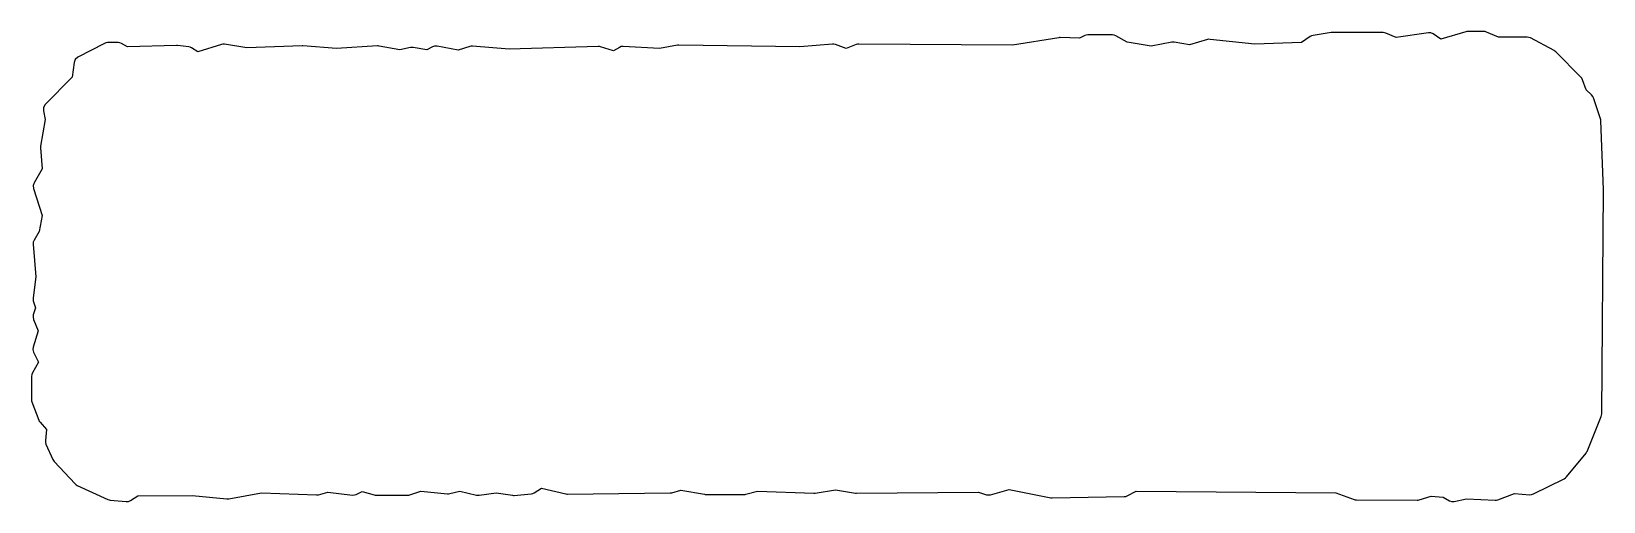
# Model space of a CAD drawing. Header units: millimetres. Extents: x 0 to 225, y 0 to 67.
import ezdxf

# ---------------------------------------------------------------- set-up
doc = ezdxf.new("R2010")
doc.units = ezdxf.units.MM
doc.layers.add('POCKET', color=7, linetype='Continuous')

msp = doc.modelspace()

# ---------------------------------------------------------------- linework, layer by layer
at = {"layer": 'POCKET'}
for p, q in [((10.44, 65.59), (6.64, 63.6)), ((10.67, 65.67), (10.44, 65.59)), ((10.91, 65.7), (10.67, 65.67)), ((12.41, 65.7), (10.91, 65.7)), ((12.65, 65.67), (12.41, 65.7)), ((12.89, 65.58), (12.65, 65.67)), ((13.75, 65.1), (12.89, 65.58)), ((27.21, 65.42), (23.84, 64.37)), ((27.43, 65.46), (27.21, 65.42)), ((27.66, 65.46), (27.43, 65.46)), ((30.86, 64.96), (27.66, 65.46)), ((92.52, 65.31), (89.94, 64.84)), ((92.62, 65.33), (92.52, 65.31)), ((92.72, 65.33), (92.62, 65.33)), ((110.07, 65.09), (92.72, 65.33)), ((114.72, 65.48), (110.07, 65.09)), ((114.94, 65.47), (114.72, 65.48)), ((115.15, 65.42), (114.94, 65.47)), ((116.7, 64.85), (115.15, 65.42)), ((118.14, 65.41), (116.7, 64.85)), ((118.33, 65.46), (118.14, 65.41)), ((118.51, 65.48), (118.33, 65.46)), ((140.53, 65.33), (118.51, 65.48)), ((147.15, 66.4), (140.53, 65.33)), ((147.24, 66.41), (147.15, 66.4)), ((147.34, 66.41), (147.24, 66.41)), ((150.09, 66.32), (147.34, 66.41)), ((150.86, 66.7), (150.09, 66.32)), ((151.08, 66.78), (150.86, 66.7)), ((151.31, 66.81), (151.08, 66.78)), ((154.81, 66.8), (151.31, 66.81)), ((155.06, 66.77), (154.81, 66.8)), ((155.3, 66.67), (155.06, 66.77)), ((156.94, 65.75), (155.3, 66.67)), ((160.39, 65.2), (156.94, 65.75)), ((163.32, 65.76), (160.39, 65.2)), ((163.5, 65.78), (163.32, 65.76)), ((163.67, 65.77), (163.5, 65.78)), ((165.85, 65.4), (163.67, 65.77)), ((168.43, 66.13), (165.85, 65.4)), ((168.62, 66.17), (168.43, 66.13)), ((168.82, 66.16), (168.62, 66.17)), ((175.24, 65.46), (168.82, 66.16)), ((181.89, 65.73), (175.24, 65.46)), ((183.16, 66.57), (181.89, 65.73)), ((183.35, 66.67), (183.16, 66.57)), ((183.56, 66.73), (183.35, 66.67)), ((186.16, 67.12), (183.56, 66.73)), ((186.23, 67.13), (186.16, 67.12)), ((186.31, 67.13), (186.23, 67.13)), ((193.61, 67.12), (186.31, 67.13)), ((193.81, 67.1), (193.61, 67.12)), ((193.99, 67.04), (193.81, 67.1)), ((195.44, 66.44), (193.99, 67.04)), ((200.07, 67.09), (195.44, 66.44)), ((200.43, 67.08), (200.07, 67.09)), ((200.77, 66.93), (200.43, 67.08)), ((201.87, 66.19), (200.77, 66.93)), ((205.42, 67.25), (201.87, 66.19)), ((205.57, 67.28), (205.42, 67.25)), ((205.71, 67.29), (205.57, 67.28)), ((208.01, 67.29), (205.71, 67.29)), ((208.21, 67.27), (208.01, 67.29)), ((208.4, 67.21), (208.21, 67.27)), ((210.11, 66.48), (208.4, 67.21)), ((214.21, 66.47), (210.11, 66.48)), ((214.45, 66.44), (214.21, 66.47)), ((214.68, 66.36), (214.45, 66.44)), ((218.07, 64.55), (214.68, 66.36)), ((6.28, 63.28), (6.11, 62.84)), ((6.64, 63.6), (6.28, 63.28)), ((20.78, 65.28), (13.75, 65.1)), ((20.86, 65.28), (20.78, 65.28)), ((20.93, 65.27), (20.86, 65.28)), ((22.53, 65.07), (20.93, 65.27)), ((22.74, 65.02), (22.53, 65.07)), ((22.93, 64.93), (22.74, 65.02)), ((23.84, 64.37), (22.93, 64.93)), ((38.77, 65.24), (30.86, 64.96)), ((38.83, 65.24), (38.77, 65.24)), ((38.89, 65.24), (38.83, 65.24)), ((43.71, 64.84), (38.89, 65.24)), ((49.54, 65.22), (43.71, 64.84)), ((49.67, 65.22), (49.54, 65.22)), ((49.79, 65.2), (49.67, 65.22)), ((52.78, 64.64), (49.79, 65.2)), ((54.28, 64.98), (52.78, 64.64)), ((54.48, 65.01), (54.28, 64.98)), ((54.68, 65), (54.48, 65.01)), ((56.63, 64.65), (54.68, 65)), ((57.43, 65.08), (56.63, 64.65)), ((57.75, 65.19), (57.43, 65.08)), ((58.09, 65.19), (57.75, 65.19)), ((61.14, 64.62), (58.09, 65.19)), ((62.81, 65.15), (61.14, 64.62)), ((62.99, 65.19), (62.81, 65.15)), ((63.18, 65.19), (62.99, 65.19)), ((68.43, 64.78), (63.18, 65.19)), ((81.18, 65.15), (68.43, 64.78)), ((81.34, 65.14), (81.18, 65.15)), ((81.5, 65.11), (81.34, 65.14)), ((83.38, 64.53), (81.5, 65.11)), ((84.2, 65.01), (83.38, 64.53)), ((84.47, 65.12), (84.2, 65.01)), ((84.76, 65.14), (84.47, 65.12)), ((89.94, 64.84), (84.76, 65.14)), ((218.2, 64.47), (218.07, 64.55)), ((218.31, 64.37), (218.2, 64.47)), ((221.9, 60.76), (218.31, 64.37)), ((6.11, 62.84), (5.85, 60.77)), ((5.85, 60.77), (1.97, 56.82)), ((222.04, 60.59), (221.9, 60.76)), ((222.14, 60.39), (222.04, 60.59)), ((222.65, 58.93), (222.14, 60.39)), ((223.46, 58.2), (222.65, 58.93)), ((1.73, 56.4), (1.71, 55.91)), ((1.97, 56.82), (1.73, 56.4)), ((223.63, 58), (223.46, 58.2)), ((223.74, 57.77), (223.63, 58)), ((224.73, 54.77), (223.74, 57.77)), ((1.97, 54.7), (1.29, 50.89)), ((1.71, 55.91), (1.97, 54.7)), ((224.77, 54.63), (224.73, 54.77)), ((224.78, 54.49), (224.77, 54.63)), ((225.16, 44.69), (224.78, 54.49)), ((1.29, 50.89), (1.28, 50.76)), ((1.28, 50.76), (1.28, 50.63)), ((1.28, 50.63), (1.55, 47.64)), ((1.55, 47.64), (0.39, 45.62)), ((0.39, 45.62), (0.27, 45.23)), ((0.27, 45.23), (0.31, 44.82)), ((0.31, 44.82), (1.53, 40.96)), ((224.9, 12.54), (225.16, 44.64)), ((225.16, 44.67), (225.16, 44.69)), ((225.16, 44.64), (225.16, 44.67)), ((1.53, 40.96), (1.1, 38.67)), ((1.1, 38.67), (0.38, 37.42)), ((0.27, 37.14), (0.25, 36.84)), ((0.25, 36.84), (0.63, 32.15)), ((0.38, 37.42), (0.27, 37.14)), ((0.63, 32.15), (0.24, 29.15)), ((0.24, 29.15), (0.23, 28.94)), ((0.23, 28.94), (0.27, 28.73)), ((0.27, 28.73), (0.58, 27.72)), ((0.58, 27.72), (0.27, 26.72)), ((0.27, 26.72), (0.23, 26.37)), ((0.23, 26.37), (0.3, 26.04)), ((0.3, 26.04), (0.96, 24.46)), ((0.96, 24.46), (0.26, 22.11)), ((0.26, 22.11), (0.22, 21.75)), ((0.22, 21.75), (0.31, 21.4)), ((0.31, 21.4), (0.99, 19.96)), ((0.04, 18.17), (0.01, 17.92)), ((0.13, 18.41), (0.04, 18.17)), ((0.99, 19.96), (0.13, 18.41)), ((0.01, 17.92), (0, 14.62)), ((0, 14.62), (0.02, 14.44)), ((0.02, 14.44), (0.07, 14.27)), ((0.07, 14.27), (1.06, 11.66)), ((1.06, 11.66), (1.13, 11.51)), ((1.13, 11.51), (1.23, 11.37)), ((1.23, 11.37), (2.15, 10.29)), ((222.81, 7.18), (224.82, 12.18)), ((224.82, 12.18), (224.88, 12.36)), ((224.88, 12.36), (224.9, 12.54)), ((2.15, 10.29), (1.99, 8.72)), ((1.99, 8.72), (2, 8.46)), ((2, 8.46), (2.08, 8.21)), ((2.08, 8.21), (3.07, 6)), ((219.85, 3.53), (222.66, 6.92)), ((222.66, 6.92), (222.74, 7.05)), ((222.74, 7.05), (222.81, 7.18)), ((3.07, 6), (3.15, 5.86)), ((3.15, 5.86), (3.25, 5.73)), ((3.25, 5.73), (6.24, 2.53)), ((6.24, 2.53), (6.39, 2.4)), ((6.39, 2.4), (6.56, 2.3)), ((6.56, 2.3), (10.96, 0.29)), ((215.12, 1.08), (219.52, 3.27)), ((219.52, 3.27), (219.7, 3.38)), ((219.7, 3.38), (219.85, 3.53)), ((10.96, 0.29), (11.12, 0.23)), ((11.12, 0.23), (11.28, 0.2)), ((11.28, 0.2), (13.58, 0)), ((13.58, 0), (13.9, 0.02)), ((13.9, 0.02), (14.19, 0.14)), ((14.19, 0.14), (15.26, 0.8)), ((15.26, 0.8), (23.03, 0.88)), ((23.03, 0.88), (27.97, 0.37)), ((27.97, 0.37), (28.11, 0.37)), ((28.11, 0.37), (28.25, 0.38)), ((28.25, 0.38), (32.95, 1.25)), ((32.95, 1.25), (40.83, 0.94)), ((40.83, 0.94), (40.98, 0.94)), ((40.98, 0.94), (41.13, 0.97)), ((41.13, 0.97), (42.45, 1.32)), ((42.45, 1.32), (45.96, 0.93)), ((45.96, 0.93), (46.25, 0.94)), ((46.25, 0.94), (46.52, 1.03)), ((46.52, 1.03), (47.37, 1.46)), ((47.37, 1.46), (49.1, 0.96)), ((49.1, 0.96), (49.23, 0.93)), ((49.23, 0.93), (49.37, 0.92)), ((49.37, 0.92), (53.87, 0.91)), ((53.87, 0.91), (54.03, 0.92)), ((54.03, 0.92), (54.19, 0.96)), ((54.19, 0.96), (55.79, 1.49)), ((55.79, 1.49), (59.57, 1.1)), ((59.57, 1.1), (59.74, 1.1)), ((59.74, 1.1), (59.9, 1.13)), ((59.9, 1.13), (61.37, 1.47)), ((61.37, 1.47), (63.75, 0.92)), ((63.75, 0.92), (63.93, 0.89)), ((63.93, 0.89), (64.12, 0.9)), ((64.12, 0.9), (66.57, 1.27)), ((66.57, 1.27), (68.91, 0.89)), ((68.91, 0.89), (69.03, 0.88)), ((69.03, 0.88), (69.15, 0.88)), ((69.15, 0.88), (71.55, 1.08)), ((71.55, 1.08), (71.79, 1.13)), ((71.79, 1.13), (72.01, 1.23)), ((72.01, 1.23), (73.06, 1.9)), ((73.06, 1.9), (76.55, 1.09)), ((76.55, 1.09), (76.67, 1.07)), ((76.67, 1.07), (76.79, 1.06)), ((76.79, 1.06), (91.49, 1.23)), ((91.49, 1.23), (91.61, 1.24)), ((91.61, 1.24), (91.73, 1.27)), ((91.73, 1.27), (93.02, 1.61)), ((93.02, 1.61), (96.41, 1.04)), ((96.41, 1.04), (96.49, 1.03)), ((96.49, 1.03), (96.57, 1.02)), ((96.57, 1.02), (102.07, 1.01)), ((102.07, 1.01), (102.21, 1.02)), ((102.21, 1.02), (102.34, 1.05)), ((102.34, 1.05), (103.99, 1.5)), ((103.99, 1.5), (112.04, 1.19)), ((112.04, 1.19), (112.13, 1.19)), ((112.13, 1.19), (112.23, 1.2)), ((112.23, 1.2), (115.17, 1.67)), ((115.17, 1.67), (118.01, 1.19)), ((118.01, 1.19), (118.1, 1.18)), ((118.1, 1.18), (118.18, 1.18)), ((118.18, 1.18), (135.63, 1.34)), ((135.63, 1.34), (136.78, 0.98)), ((136.78, 0.98), (137.06, 0.94)), ((137.06, 0.94), (137.34, 0.97)), ((137.34, 0.97), (140.01, 1.7)), ((140.01, 1.7), (145.98, 0.54)), ((145.98, 0.54), (146.08, 0.52)), ((146.08, 0.52), (146.19, 0.52)), ((146.19, 0.52), (156.49, 0.7)), ((156.49, 0.7), (156.72, 0.73)), ((156.72, 0.73), (156.94, 0.81)), ((156.94, 0.81), (158.22, 1.49)), ((158.22, 1.49), (186.8, 1.23)), ((186.8, 1.23), (189.43, 0.28)), ((189.43, 0.28), (189.6, 0.24)), ((189.6, 0.24), (189.77, 0.23)), ((189.77, 0.23), (198.47, 0.21)), ((198.47, 0.21), (198.62, 0.22)), ((198.62, 0.22), (198.77, 0.25)), ((198.77, 0.25), (200.48, 0.79)), ((200.48, 0.79), (202.17, 0.62)), ((202.17, 0.62), (203.09, 0.12)), ((203.09, 0.12), (203.42, 0.01)), ((203.42, 0.01), (203.78, 0.02)), ((203.78, 0.02), (205.55, 0.39)), ((205.55, 0.39), (209.62, 0.18)), ((209.62, 0.18), (209.83, 0.2)), ((209.83, 0.2), (210.03, 0.25)), ((210.03, 0.25), (212.42, 1.16)), ((212.42, 1.16), (214.59, 0.98)), ((214.59, 0.98), (214.86, 0.99)), ((214.86, 0.99), (215.12, 1.08))]:
    msp.add_line(p, q, dxfattribs=at)

doc.saveas('drawing.dxf')
